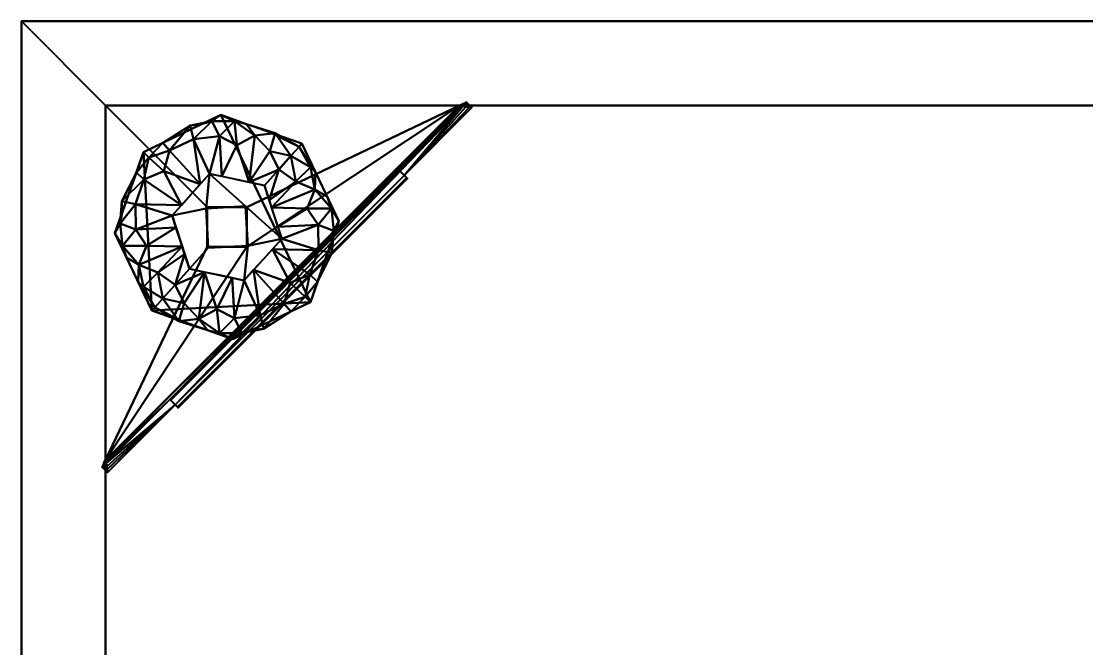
# Model space of a CAD drawing. Header units: millimetres. Extents: x -190 to 190, y -278 to 275.
# Drawn here: x -190 to 0, y 163.1 to 274.9 of the extents above; entities that cross this region are included whole.
import ezdxf

# ---------------------------------------------------------------- set-up
doc = ezdxf.new("R2010")
doc.units = ezdxf.units.MM
doc.layers.add('A-GENM', color=7, linetype='Continuous', lineweight=40)

msp = doc.modelspace()

# ---------------------------------------------------------------- meshes
at = {"layer": 'A-GENM', "color": 250, "true_color": 0x1d1d1d}
mesh = msp.add_polyface(dxfattribs=at)
corners = [(-190.03, 274.9, 684.72), (-190.03, -260.43, 684.72), (-175.03, -260.43, 684.72), (-175.03, 259.9, 684.72), (174.97, 259.9, 684.72), (174.97, -260.43, 684.72), (189.97, -260.43, 684.72), (189.97, 274.9, 684.72)]
mesh.append_faces([[corners[k] for k in face] for face in [(3, 0, 1, 2)]], dxfattribs={"vtx0": -1, "color": 250})
mesh.append_faces([[corners[k] for k in face] for face in [(0, 3, 4, 7)]], dxfattribs={"vtx0": -1, "vtx2": -1, "color": 250})
mesh.append_faces([[corners[k] for k in face] for face in [(6, 7, 4, 5)]], dxfattribs={"vtx1": -1, "color": 250})
mesh = msp.add_polyface(dxfattribs=at)
corners = [(-190.03, 274.9, 20), (189.97, 274.9, 20), (189.97, -260.43, 20), (174.97, -260.43, 20), (174.97, 259.9, 20), (-175.03, 259.9, 20), (-175.03, -260.43, 20), (-190.03, -260.43, 20)]
mesh.append_faces([[corners[k] for k in face] for face in [(4, 5, 0, 1)]], dxfattribs={"vtx1": -1, "vtx3": -1, "color": 250})
mesh.append_faces([[corners[k] for k in face] for face in [(2, 3, 4, 1)]], dxfattribs={"vtx2": -1, "color": 250})
mesh.append_faces([[corners[k] for k in face] for face in [(5, 6, 7, 0)]], dxfattribs={"vtx3": -1, "color": 250})
mesh = msp.add_polyface(dxfattribs=at)
corners = [(-190.03, -260.43, 684.72), (-190.03, 274.9, 684.72), (-190.03, 274.9, 20), (-190.03, -260.43, 20)]
mesh.append_faces([[corners[k] for k in face] for face in [(3, 0, 1, 2)]], dxfattribs={"color": 250})
mesh = msp.add_polyface(dxfattribs=at)
corners = [(-190.03, 274.9, 684.72), (189.97, 274.9, 684.72), (189.97, 274.9, 20), (-190.03, 274.9, 20)]
mesh.append_faces([[corners[k] for k in face] for face in [(0, 1, 2, 3)]], dxfattribs={"color": 250})
at = {"layer": 'A-GENM', "color": 252, "true_color": 0x979697}
mesh = msp.add_polyface(dxfattribs=at)
corners = [(189.97, 274.9, 699.72), (-190.03, 274.9, 699.72), (-190.03, -275.43, 699.72), (189.97, -275.43, 699.72)]
mesh.append_faces([[corners[k] for k in face] for face in [(3, 0, 1, 2)]], dxfattribs={"color": 252})
mesh = msp.add_polyface(dxfattribs=at)
corners = [(189.97, 274.9, 684.72), (189.97, -275.43, 684.72), (-190.03, -275.43, 684.72), (-190.03, 274.9, 684.72)]
mesh.append_faces([[corners[k] for k in face] for face in [(2, 3, 0, 1)]], dxfattribs={"color": 252})
mesh = msp.add_polyface(dxfattribs=at)
corners = [(-190.03, 274.9, 699.72), (189.97, 274.9, 699.72), (189.97, 274.9, 684.72), (-190.03, 274.9, 684.72)]
mesh.append_faces([[corners[k] for k in face] for face in [(3, 0, 1, 2)]], dxfattribs={"color": 252})
mesh = msp.add_polyface(dxfattribs=at)
corners = [(-190.03, -275.43, 699.72), (-190.03, 274.9, 699.72), (-190.03, 274.9, 684.72), (-190.03, -275.43, 684.72)]
mesh.append_faces([[corners[k] for k in face] for face in [(0, 1, 2, 3)]], dxfattribs={"color": 252})
at = {"layer": 'A-GENM', "color": 250, "true_color": 0x1d1d1d}
mesh = msp.add_polyface(dxfattribs=at)
corners = [(-175.03, 196.78, 20.5), (-175.17, 196.44, 20.51), (-175.3, 196.11, 20.56), (-175.45, 195.78, 20.62), (-175.6, 195.47, 20.72), (-163.53, 207.54, 20.72), (-163.42, 207.43, 20.95), (-163.38, 207.39, 21.24), (-122.52, 248.25, 21.24), (-122.56, 248.28, 20.95), (-122.68, 248.4, 20.72), (-110.61, 260.47, 20.72), (-110.92, 260.31, 20.62), (-111.24, 260.17, 20.56), (-111.58, 260.03, 20.51), (-111.91, 259.9, 20.5)]
mesh.append_faces([[corners[k] for k in face] for face in [(9, 6, 7, 8), (0, 14, 15)]], dxfattribs={"vtx0": -1, "color": 250})
mesh.append_faces([[corners[k] for k in face] for face in [(13, 10, 12), (3, 5, 2)]], dxfattribs={"vtx0": -1, "vtx1": -1, "color": 250})
mesh.append_faces([[corners[k] for k in face] for face in [(14, 5, 10), (1, 5, 14)]], dxfattribs={"vtx0": -1, "vtx1": -1, "vtx2": -1, "color": 250})
mesh.append_faces([[corners[k] for k in face] for face in [(10, 5, 6, 9), (14, 0, 1)]], dxfattribs={"vtx0": -1, "vtx2": -1, "color": 250})
mesh.append_faces([[corners[k] for k in face] for face in [(1, 2, 5), (13, 14, 10)]], dxfattribs={"vtx1": -1, "vtx2": -1, "color": 250})
mesh.append_faces([[corners[k] for k in face] for face in [(3, 4, 5), (10, 11, 12)]], dxfattribs={"vtx2": -1, "color": 250})
mesh = msp.add_polyface(dxfattribs=at)
corners = [(-122.68, 248.4, 20.72), (-121.73, 247.45, 19.37), (-109.66, 259.52, 19.37), (-110.61, 260.47, 20.72)]
mesh.append_faces([[corners[k] for k in face] for face in [(0, 1, 2, 3)]], dxfattribs={"color": 250})
mesh = msp.add_polyface(dxfattribs=at)
corners = [(-110.61, 260.47, 20.72), (-109.66, 259.52, 19.37), (-110.17, 259.57, 19.04), (-110.73, 259.65, 18.8), (-111.31, 259.77, 18.65), (-111.91, 259.9, 18.6), (-111.91, 259.9, 19.08), (-111.91, 259.9, 19.55), (-111.91, 259.9, 20.5), (-111.58, 260.03, 20.51), (-111.24, 260.17, 20.56), (-110.92, 260.31, 20.62), (-109.97, 259.83, 19.81), (-110.29, 260.15, 20.26), (-111.29, 259.98, 19.98), (-110.6, 259.76, 19.33), (-110.45, 260.31, 20.49), (-110.81, 260.1, 20.2), (-110.6, 259.93, 19.81), (-111.22, 259.88, 19.48), (-111.24, 259.81, 19.08), (-111.91, 259.9, 20.03), (-110.13, 259.99, 20.04)]
mesh.append_faces([[corners[k] for k in face] for face in [(13, 17, 16)]], dxfattribs={"vtx0": -1, "vtx1": -1, "color": 250})
mesh.append_faces([[corners[k] for k in face] for face in [(18, 15, 19), (14, 17, 18), (2, 15, 12), (13, 18, 17), (19, 15, 20), (17, 14, 10), (9, 14, 21), (19, 14, 18), (6, 19, 20), (12, 15, 18), (16, 17, 11), (14, 19, 7), (3, 20, 15), (4, 6, 20)]], dxfattribs={"vtx0": -1, "vtx1": -1, "vtx2": -1, "color": 250})
mesh.append_faces([[corners[k] for k in face] for face in [(14, 9, 10), (20, 3, 4), (14, 7, 21)]], dxfattribs={"vtx0": -1, "vtx2": -1, "color": 250})
mesh.append_faces([[corners[k] for k in face] for face in [(18, 13, 22, 12)]], dxfattribs={"vtx0": -1, "vtx3": -1, "color": 250})
mesh.append_faces([[corners[k] for k in face] for face in [(1, 2, 12)]], dxfattribs={"vtx1": -1, "color": 250})
mesh.append_faces([[corners[k] for k in face] for face in [(2, 3, 15), (6, 7, 19), (10, 11, 17)]], dxfattribs={"vtx1": -1, "vtx2": -1, "color": 250})
mesh.append_faces([[corners[k] for k in face] for face in [(21, 8, 9), (4, 5, 6), (11, 0, 16)]], dxfattribs={"vtx2": -1, "color": 250})
mesh = msp.add_polyface(dxfattribs=at)
corners = [(-175.03, 259.9, 684.72), (-175.03, -260.43, 684.72), (-175.03, -260.43, 20), (-175.03, 259.9, 20)]
mesh.append_faces([[corners[k] for k in face] for face in [(3, 0, 1, 2)]], dxfattribs={"color": 250})
mesh = msp.add_polyface(dxfattribs=at)
corners = [(174.97, 259.9, 684.72), (-175.03, 259.9, 684.72), (-175.03, 259.9, 20), (174.97, 259.9, 20)]
mesh.append_faces([[corners[k] for k in face] for face in [(0, 1, 2, 3)]], dxfattribs={"color": 250})
mesh = msp.add_polyface(dxfattribs=at)
corners = [(-175.03, 259.9, 20.5), (-175.03, 196.78, 20.5), (-111.91, 259.9, 20.5), (-149.83, 234.7, 20.5), (-156.9, 234.7, 20.5), (-156.9, 241.77, 20.5), (-149.83, 241.77, 20.5)]
mesh.append_faces([[corners[k] for k in face] for face in [(4, 1, 3)]], dxfattribs={"vtx0": -1, "vtx1": -1, "color": 250})
mesh.append_faces([[corners[k] for k in face] for face in [(3, 1, 2), (6, 2, 0, 5)]], dxfattribs={"vtx0": -1, "vtx2": -1, "color": 250})
mesh.append_faces([[corners[k] for k in face] for face in [(6, 3, 2)]], dxfattribs={"vtx1": -1, "vtx2": -1, "color": 250})
mesh.append_faces([[corners[k] for k in face] for face in [(4, 5, 0, 1)]], dxfattribs={"vtx1": -1, "vtx3": -1, "color": 250})
mesh = msp.add_polyface(dxfattribs=at)
corners = [(-175.03, 259.9, 20.5), (-111.91, 259.9, 20.5), (-111.91, 259.9, 19.55), (-111.91, 259.9, 19.08), (-111.91, 259.9, 18.6), (-175.03, 259.9, 18.6)]
mesh.append_faces([[corners[k] for k in face] for face in [(5, 3, 4)]], dxfattribs={"vtx0": -1, "color": 250})
mesh.append_faces([[corners[k] for k in face] for face in [(1, 2, 0)]], dxfattribs={"vtx1": -1, "color": 250})
mesh.append_faces([[corners[k] for k in face] for face in [(5, 0, 2, 3)]], dxfattribs={"vtx1": -1, "vtx3": -1, "color": 250})
mesh = msp.add_polyface(dxfattribs=at)
corners = [(-111.91, 259.9, 18.6), (-175.03, 196.78, 18.6), (-175.03, 259.9, 18.6), (-156.9, 241.77, 18.6), (-156.9, 234.7, 18.6), (-149.83, 234.7, 18.6), (-149.83, 241.77, 18.6)]
mesh.append_faces([[corners[k] for k in face] for face in [(5, 1, 4)]], dxfattribs={"vtx0": -1, "vtx1": -1, "color": 250})
mesh.append_faces([[corners[k] for k in face] for face in [(0, 5, 6), (2, 3, 4, 1)]], dxfattribs={"vtx0": -1, "vtx2": -1, "color": 250})
mesh.append_faces([[corners[k] for k in face] for face in [(0, 1, 5)]], dxfattribs={"vtx1": -1, "vtx2": -1, "color": 250})
mesh.append_faces([[corners[k] for k in face] for face in [(2, 0, 6, 3)]], dxfattribs={"vtx1": -1, "vtx3": -1, "color": 250})
mesh = msp.add_polyface(dxfattribs=at)
corners = [(-175.03, 259.9, 18.6), (-175.03, 196.78, 18.6), (-175.03, 196.78, 19.55), (-175.03, 196.78, 20.03), (-175.03, 196.78, 20.5), (-175.03, 259.9, 20.5)]
mesh.append_faces([[corners[k] for k in face] for face in [(2, 5, 0, 1)]], dxfattribs={"vtx0": -1, "color": 250})
mesh.append_faces([[corners[k] for k in face] for face in [(3, 4, 5, 2)]], dxfattribs={"vtx2": -1, "color": 250})
mesh = msp.add_polyface(dxfattribs=at)
corners = [(-174.65, 194.52, 19.37), (-174.7, 195.04, 19.04), (-174.79, 195.59, 18.8), (-174.91, 196.18, 18.65), (-175.03, 196.78, 18.6), (-111.91, 259.9, 18.6), (-111.31, 259.77, 18.65), (-110.73, 259.65, 18.8), (-110.17, 259.57, 19.04), (-109.66, 259.52, 19.37), (-121.73, 247.45, 19.37), (-121.32, 247.04, 20.23), (-121.18, 246.9, 21.24), (-162.04, 206.05, 21.24), (-162.18, 206.19, 20.23), (-162.58, 206.59, 19.37)]
mesh.append_faces([[corners[k] for k in face] for face in [(8, 10, 7), (2, 15, 1)]], dxfattribs={"vtx0": -1, "vtx1": -1, "color": 250})
mesh.append_faces([[corners[k] for k in face] for face in [(6, 10, 15), (6, 15, 3)]], dxfattribs={"vtx0": -1, "vtx1": -1, "vtx2": -1, "color": 250})
mesh.append_faces([[corners[k] for k in face] for face in [(15, 2, 3), (10, 6, 7)]], dxfattribs={"vtx0": -1, "vtx2": -1, "color": 250})
mesh.append_faces([[corners[k] for k in face] for face in [(13, 14, 11, 12), (5, 6, 4)]], dxfattribs={"vtx1": -1, "color": 250})
mesh.append_faces([[corners[k] for k in face] for face in [(3, 4, 6)]], dxfattribs={"vtx1": -1, "vtx2": -1, "color": 250})
mesh.append_faces([[corners[k] for k in face] for face in [(14, 15, 10, 11)]], dxfattribs={"vtx1": -1, "vtx3": -1, "color": 250})
mesh.append_faces([[corners[k] for k in face] for face in [(8, 9, 10), (15, 0, 1)]], dxfattribs={"vtx2": -1, "color": 250})
at = {"layer": 'A-GENM', "color": 250, "true_color": 0x191919}
mesh = msp.add_polyface(dxfattribs=at)
corners = [(-140, 253.11), (-133.4, 239.31), (-138.49, 224.87), (-152.3, 218.26), (-166.73, 223.35), (-173.34, 237.16), (-168.25, 251.6), (-154.44, 258.21)]
mesh.append_faces([[corners[k] for k in face] for face in [(4, 2, 3)]], dxfattribs={"vtx0": -1, "color": 250})
mesh.append_faces([[corners[k] for k in face] for face in [(1, 2, 7, 0), (5, 6, 4)]], dxfattribs={"vtx1": -1, "color": 250})
mesh.append_faces([[corners[k] for k in face] for face in [(6, 7, 2, 4)]], dxfattribs={"vtx1": -1, "vtx2": -1, "vtx3": -1, "color": 250})
mesh = msp.add_polyface(dxfattribs=at)
corners = [(-146.69, 245.67, 10), (-144.13, 248.52, 9.24), (-141.96, 250.93, 7.07), (-140.51, 252.55, 3.83), (-140, 253.11), (-154.44, 258.21), (-168.25, 251.6), (-173.34, 237.16), (-166.73, 223.35), (-166.22, 223.92, 3.83), (-164.78, 225.53, 7.07), (-162.61, 227.95, 9.24), (-160.05, 230.79, 10), (-163.15, 240.3, 10), (-156.47, 247.74, 10), (-152.11, 246.82, 10), (-161.77, 236.07, 10), (-145.34, 255), (-169.18, 228.46), (-149.4, 246.25, 10), (-160.91, 233.43, 10), (-148.38, 254.56, 7.07), (-145.72, 251.78, 8.31), (-169.07, 231.53, 7.07), (-168.26, 227.57, 5.56), (-154.7, 254.46, 7.78), (-161.34, 254.9), (-159.81, 244.02, 10), (-163.6, 251.9, 7.07), (-168.19, 246.71, 7.07), (-169.64, 237.83, 7.78), (-170.79, 244.38), (-144.77, 254.97, 4.72), (-165.67, 230.14, 8.81), (-149.89, 256.6), (-152.04, 257.11, 4.51), (-156.05, 257.12, 4.21), (-159.31, 253.92, 7.35), (-157.89, 256.55), (-159.94, 256.35, 3.75), (-171.26, 232.81), (-172, 234.9, 4.51), (-172.43, 238.88, 4.21), (-169.68, 242.34, 7.32), (-172.07, 240.77), (-172.1, 242.83, 3.72), (-154.29, 247.28, 10), (-151.6, 252.83, 8.83), (-164.8, 253.25), (-158.14, 245.88, 10), (-164.63, 248.19, 8.64), (-167.31, 250.65, 4.99), (-169.52, 247.99), (-161.48, 242.16, 10), (-167.69, 234.91, 8.83), (-161.34, 234.75, 10), (-162.46, 238.18, 10)]
mesh.append_faces([[corners[k] for k in face] for face in [(9, 18, 8)]], dxfattribs={"vtx0": -1, "color": 250})
mesh.append_faces([[corners[k] for k in face] for face in [(53, 43, 13)]], dxfattribs={"vtx0": -1, "vtx1": -1, "color": 250})
mesh.append_faces([[corners[k] for k in face] for face in [(43, 30, 13), (21, 47, 19), (37, 25, 36), (42, 45, 44), (33, 11, 20), (19, 22, 21), (33, 23, 24), (19, 1, 22), (55, 23, 33), (3, 17, 32), (18, 24, 23), (22, 32, 21), (18, 9, 24), (41, 30, 42), (35, 36, 25), (39, 48, 28), (35, 47, 21), (7, 41, 42), (29, 53, 50), (40, 23, 41), (29, 51, 52), (32, 22, 2), (35, 5, 36), (33, 24, 10), (55, 54, 23), (32, 34, 21), (47, 35, 25), (21, 34, 35), (39, 28, 37), (38, 39, 36), (28, 49, 37), (36, 39, 37), (54, 41, 23), (43, 42, 30), (45, 42, 43), (54, 56, 30), (29, 45, 43), (14, 25, 37), (46, 47, 25), (29, 50, 51), (50, 49, 28), (51, 50, 28), (43, 53, 29), (48, 51, 28), (45, 29, 52), (41, 54, 30)]], dxfattribs={"vtx0": -1, "vtx1": -1, "vtx2": -1, "color": 250})
mesh.append_faces([[corners[k] for k in face] for face in [(22, 1, 2), (25, 14, 46), (32, 2, 3), (24, 9, 10), (33, 10, 11), (51, 48, 6), (35, 34, 5), (37, 49, 14), (36, 5, 38), (41, 7, 40), (51, 6, 52)]], dxfattribs={"vtx0": -1, "vtx2": -1, "color": 250})
mesh.append_faces([[corners[k] for k in face] for face in [(39, 38, 26, 48), (54, 55, 16, 56)]], dxfattribs={"vtx0": -1, "vtx3": -1, "color": 250})
mesh.append_faces([[corners[k] for k in face] for face in [(15, 19, 47, 46), (17, 34, 32), (20, 55, 33), (27, 49, 50, 53), (40, 18, 23), (31, 44, 45, 52), (44, 7, 42), (56, 13, 30)]], dxfattribs={"vtx1": -1, "vtx2": -1, "color": 250})
mesh.append_faces([[corners[k] for k in face] for face in [(19, 0, 1), (3, 4, 17), (11, 12, 20)]], dxfattribs={"vtx2": -1, "color": 250})
mesh = msp.add_polyface(dxfattribs=at)
corners = [(-166.73, 223.35), (-152.3, 218.26), (-138.49, 224.87), (-133.4, 239.31), (-140, 253.11), (-140.51, 252.55, 3.83), (-141.96, 250.93, 7.07), (-144.13, 248.52, 9.24), (-146.69, 245.67, 10), (-143.59, 236.17, 10), (-150.27, 228.73, 10), (-160.05, 230.79, 10), (-162.61, 227.95, 9.24), (-164.78, 225.53, 7.07), (-166.22, 223.92, 3.83), (-154.63, 229.65, 10), (-144.97, 240.4, 10), (-161.4, 221.47), (-137.56, 248.01), (-157.34, 230.22, 10), (-145.83, 243.04, 10), (-158.35, 221.91, 7.07), (-161.02, 224.69, 8.31), (-137.67, 244.94, 7.07), (-138.48, 248.89, 5.56), (-152.03, 222.01, 7.78), (-145.39, 221.57), (-146.93, 232.45, 10), (-143.14, 224.57, 7.07), (-138.55, 229.76, 7.07), (-137.09, 238.64, 7.78), (-135.94, 232.09), (-161.97, 221.5, 4.72), (-141.07, 246.33, 8.81), (-156.85, 219.87), (-154.7, 219.36, 4.51), (-150.69, 219.35, 4.21), (-147.43, 222.54, 7.35), (-148.85, 219.91), (-146.8, 220.12, 3.75), (-135.48, 243.66), (-134.74, 241.57, 4.51), (-134.31, 237.59, 4.21), (-137.06, 234.13, 7.32), (-134.67, 235.7), (-134.64, 233.63, 3.72), (-152.45, 229.19, 10), (-155.14, 223.64, 8.83), (-141.94, 223.22), (-148.6, 230.59, 10), (-142.11, 228.28, 8.64), (-139.43, 225.81, 4.99), (-137.22, 228.48), (-145.26, 234.31, 10), (-139.05, 241.55, 8.83), (-145.4, 241.72, 10), (-144.28, 238.28, 10)]
mesh.append_faces([[corners[k] for k in face] for face in [(5, 18, 4)]], dxfattribs={"vtx0": -1, "color": 250})
mesh.append_faces([[corners[k] for k in face] for face in [(14, 32, 13), (53, 43, 9)]], dxfattribs={"vtx0": -1, "vtx1": -1, "color": 250})
mesh.append_faces([[corners[k] for k in face] for face in [(33, 7, 20), (21, 47, 19), (37, 10, 25), (37, 25, 36), (42, 45, 44), (19, 12, 22), (33, 23, 24), (43, 30, 9), (55, 23, 33), (14, 17, 32), (18, 24, 23), (22, 32, 21), (21, 19, 22), (18, 5, 24), (41, 30, 42), (35, 36, 25), (28, 51, 50), (3, 41, 42), (29, 53, 50), (40, 23, 41), (29, 51, 52), (32, 22, 13), (35, 1, 36), (33, 24, 6), (55, 54, 23), (32, 34, 21), (47, 35, 25), (21, 34, 35), (39, 28, 37), (38, 39, 36), (28, 49, 37), (36, 39, 37), (54, 41, 23), (43, 42, 30), (45, 42, 43), (54, 56, 30), (29, 45, 43), (35, 47, 21), (46, 47, 25), (39, 48, 28), (50, 49, 28), (28, 48, 51), (43, 53, 29), (29, 50, 51), (45, 29, 52), (41, 54, 30)]], dxfattribs={"vtx0": -1, "vtx1": -1, "vtx2": -1, "color": 250})
mesh.append_faces([[corners[k] for k in face] for face in [(24, 5, 6), (22, 12, 13), (33, 6, 7), (25, 10, 46), (35, 34, 1), (51, 48, 2), (36, 1, 38), (41, 3, 40), (51, 2, 52)]], dxfattribs={"vtx0": -1, "vtx2": -1, "color": 250})
mesh.append_faces([[corners[k] for k in face] for face in [(39, 38, 26, 48), (54, 55, 16, 56)]], dxfattribs={"vtx0": -1, "vtx3": -1, "color": 250})
mesh.append_faces([[corners[k] for k in face] for face in [(15, 19, 47, 46), (17, 34, 32), (20, 55, 33), (27, 49, 50, 53), (49, 10, 37), (40, 18, 23), (31, 44, 45, 52), (44, 3, 42), (56, 9, 30)]], dxfattribs={"vtx1": -1, "vtx2": -1, "color": 250})
mesh.append_faces([[corners[k] for k in face] for face in [(19, 11, 12), (7, 8, 20), (14, 0, 17)]], dxfattribs={"vtx2": -1, "color": 250})
at = {"layer": 'A-GENM', "color": 250, "true_color": 0x1d1d1d}
mesh = msp.add_polyface(dxfattribs=at)
corners = [(-122.52, 248.25, 21.24), (-163.38, 207.39, 21.24), (-163.38, 207.39, 29.91), (-122.52, 248.25, 29.91)]
mesh.append_faces([[corners[k] for k in face] for face in [(2, 3, 0, 1)]], dxfattribs={"color": 250})
mesh = msp.add_polyface(dxfattribs=at)
corners = [(-162.04, 206.05, 29.91), (-121.18, 246.9, 29.91), (-122.52, 248.25, 29.91), (-163.38, 207.39, 29.91)]
mesh.append_faces([[corners[k] for k in face] for face in [(1, 2, 3, 0)]], dxfattribs={"color": 250})
at = {"layer": 'A-GENM', "color": 250, "true_color": 0x191919}
mesh = msp.add_polyface(dxfattribs=at)
corners = [(-160.05, 230.79, 10), (-150.27, 228.73, 10), (-143.59, 236.17, 10), (-146.69, 245.67, 10), (-156.47, 247.74, 10), (-163.15, 240.3, 10), (-156.71, 234.51, 10), (-157.09, 241.57, 10), (-150.03, 241.95, 10), (-149.65, 234.89, 10)]
mesh.append_faces([[corners[k] for k in face] for face in [(9, 2, 8)]], dxfattribs={"vtx0": -1, "vtx1": -1, "color": 250})
mesh.append_faces([[corners[k] for k in face] for face in [(4, 7, 8), (7, 4, 5), (1, 9, 6, 0), (9, 1, 2)]], dxfattribs={"vtx0": -1, "vtx2": -1, "color": 250})
mesh.append_faces([[corners[k] for k in face] for face in [(8, 2, 3, 4)]], dxfattribs={"vtx0": -1, "vtx3": -1, "color": 250})
mesh.append_faces([[corners[k] for k in face] for face in [(5, 0, 6, 7)]], dxfattribs={"vtx1": -1, "vtx3": -1, "color": 250})
at = {"layer": 'A-GENM', "color": 250, "true_color": 0x1d1d1d}
mesh = msp.add_polyface(dxfattribs=at)
corners = [(-122.52, 248.25, 21.24), (-121.18, 246.9, 21.24), (-121.32, 247.04, 20.23), (-121.73, 247.45, 19.37), (-122.68, 248.4, 20.72), (-122.56, 248.28, 20.95)]
mesh.append_faces([[corners[k] for k in face] for face in [(2, 5, 0, 1)]], dxfattribs={"vtx0": -1, "color": 250})
mesh.append_faces([[corners[k] for k in face] for face in [(4, 5, 2, 3)]], dxfattribs={"vtx1": -1, "color": 250})
mesh = msp.add_polyface(dxfattribs=at)
corners = [(-121.18, 246.9, 21.24), (-122.52, 248.25, 21.24), (-122.52, 248.25, 29.91), (-121.18, 246.9, 29.91)]
mesh.append_faces([[corners[k] for k in face] for face in [(0, 1, 2, 3)]], dxfattribs={"color": 250})
mesh = msp.add_polyface(dxfattribs=at)
corners = [(-162.04, 206.05, 29.91), (-162.04, 206.05, 21.24), (-121.18, 246.9, 21.24), (-121.18, 246.9, 29.91)]
mesh.append_faces([[corners[k] for k in face] for face in [(2, 3, 0, 1)]], dxfattribs={"color": 250})
at = {"layer": 'A-GENM', "color": 250, "true_color": 0x191919}
mesh = msp.add_polyface(dxfattribs=at)
corners = [(-156.71, 234.51, 10), (-156.71, 234.51, 16.25), (-156.71, 234.51, 22.5), (-156.71, 234.51, 28.75), (-156.71, 234.51, 35), (-157.09, 241.57, 35), (-150.03, 241.95, 35), (-150.03, 241.95, 28.75), (-150.03, 241.95, 22.5), (-150.03, 241.95, 16.25), (-150.03, 241.95, 10), (-157.09, 241.57, 10)]
mesh.append_faces([[corners[k] for k in face] for face in [(7, 5, 6)]], dxfattribs={"vtx0": -1, "color": 250})
mesh.append_faces([[corners[k] for k in face] for face in [(11, 2, 5), (8, 11, 5, 7)]], dxfattribs={"vtx0": -1, "vtx1": -1, "vtx2": -1, "color": 250})
mesh.append_faces([[corners[k] for k in face] for face in [(1, 2, 11, 0)]], dxfattribs={"vtx1": -1, "color": 250})
mesh.append_faces([[corners[k] for k in face] for face in [(3, 4, 5, 2), (9, 10, 11, 8)]], dxfattribs={"vtx2": -1, "color": 250})
mesh = msp.add_polyface(dxfattribs=at)
corners = [(-150.03, 241.95, 35), (-157.09, 241.57, 35), (-156.71, 234.51, 35), (-149.65, 234.89, 35)]
mesh.append_faces([[corners[k] for k in face] for face in [(0, 1, 2, 3)]], dxfattribs={"color": 250})
at = {"layer": 'A-GENM', "color": 250, "true_color": 0x1d1d1d}
mesh = msp.add_polyface(dxfattribs=at)
corners = [(-156.9, 241.77, 20.5), (-156.9, 234.7, 20.5), (-149.83, 234.7, 20.5), (-149.83, 234.7, 20.02), (-149.83, 234.7, 19.55), (-149.83, 234.7, 19.07), (-149.83, 234.7, 18.6), (-156.9, 234.7, 18.6), (-156.9, 241.77, 18.6), (-156.9, 241.77, 19.07), (-156.9, 241.77, 19.55), (-156.9, 241.77, 20.02)]
mesh.append_faces([[corners[k] for k in face] for face in [(7, 4, 5, 6)]], dxfattribs={"vtx0": -1, "color": 250})
mesh.append_faces([[corners[k] for k in face] for face in [(1, 4, 7)]], dxfattribs={"vtx0": -1, "vtx1": -1, "vtx2": -1, "color": 250})
mesh.append_faces([[corners[k] for k in face] for face in [(1, 7, 10, 11)]], dxfattribs={"vtx0": -1, "vtx1": -1, "vtx3": -1, "color": 250})
mesh.append_faces([[corners[k] for k in face] for face in [(0, 1, 11)]], dxfattribs={"vtx1": -1, "color": 250})
mesh.append_faces([[corners[k] for k in face] for face in [(1, 2, 3, 4), (7, 8, 9, 10)]], dxfattribs={"vtx3": -1, "color": 250})
mesh = msp.add_polyface(dxfattribs=at)
corners = [(-149.83, 234.7, 18.6), (-149.83, 234.7, 19.07), (-149.83, 234.7, 19.55), (-149.83, 234.7, 20.02), (-149.83, 234.7, 20.5), (-149.83, 241.77, 20.5), (-156.9, 241.77, 20.5), (-156.9, 241.77, 20.02), (-156.9, 241.77, 19.55), (-156.9, 241.77, 19.07), (-156.9, 241.77, 18.6), (-149.83, 241.77, 18.6)]
mesh.append_faces([[corners[k] for k in face] for face in [(2, 5, 11)]], dxfattribs={"vtx0": -1, "vtx1": -1, "vtx2": -1, "color": 250})
mesh.append_faces([[corners[k] for k in face] for face in [(5, 7, 8, 11)]], dxfattribs={"vtx0": -1, "vtx2": -1, "vtx3": -1, "color": 250})
mesh.append_faces([[corners[k] for k in face] for face in [(9, 10, 11, 8), (5, 6, 7), (3, 4, 5, 2)]], dxfattribs={"vtx2": -1, "color": 250})
mesh.append_faces([[corners[k] for k in face] for face in [(11, 0, 1, 2)]], dxfattribs={"vtx3": -1, "color": 250})
at = {"layer": 'A-GENM', "color": 250, "true_color": 0x191919}
mesh = msp.add_polyface(dxfattribs=at)
corners = [(-150.03, 241.95, 35), (-149.65, 234.89, 35), (-156.71, 234.51, 35), (-156.71, 234.51, 28.75), (-156.71, 234.51, 22.5), (-156.71, 234.51, 16.25), (-156.71, 234.51, 10), (-149.65, 234.89, 10), (-150.03, 241.95, 10), (-150.03, 241.95, 16.25), (-150.03, 241.95, 22.5), (-150.03, 241.95, 28.75)]
mesh.append_faces([[corners[k] for k in face] for face in [(7, 1, 4)]], dxfattribs={"vtx0": -1, "vtx1": -1, "vtx2": -1, "color": 250})
mesh.append_faces([[corners[k] for k in face] for face in [(10, 11, 1, 7)]], dxfattribs={"vtx1": -1, "vtx2": -1, "vtx3": -1, "color": 250})
mesh.append_faces([[corners[k] for k in face] for face in [(11, 0, 1), (5, 6, 7, 4)]], dxfattribs={"vtx2": -1, "color": 250})
mesh.append_faces([[corners[k] for k in face] for face in [(7, 8, 9, 10), (1, 2, 3, 4)]], dxfattribs={"vtx3": -1, "color": 250})
at = {"layer": 'A-GENM', "color": 250, "true_color": 0x1d1d1d}
mesh = msp.add_polyface(dxfattribs=at)
corners = [(-174.65, 194.52, 19.37), (-162.58, 206.59, 19.37), (-163.53, 207.54, 20.72), (-175.6, 195.47, 20.72)]
mesh.append_faces([[corners[k] for k in face] for face in [(2, 3, 0, 1)]], dxfattribs={"color": 250})
mesh = msp.add_polyface(dxfattribs=at)
corners = [(-163.53, 207.54, 20.72), (-162.58, 206.59, 19.37), (-162.18, 206.19, 20.23), (-162.04, 206.05, 21.24), (-163.38, 207.39, 21.24), (-163.42, 207.43, 20.95)]
mesh.append_faces([[corners[k] for k in face] for face in [(0, 1, 2, 5)]], dxfattribs={"vtx2": -1, "color": 250})
mesh.append_faces([[corners[k] for k in face] for face in [(2, 3, 4, 5)]], dxfattribs={"vtx3": -1, "color": 250})
mesh = msp.add_polyface(dxfattribs=at)
corners = [(-163.38, 207.39, 21.24), (-162.04, 206.05, 21.24), (-162.04, 206.05, 29.91), (-163.38, 207.39, 29.91)]
mesh.append_faces([[corners[k] for k in face] for face in [(2, 3, 0, 1)]], dxfattribs={"color": 250})
mesh = msp.add_polyface(dxfattribs=at)
corners = [(-175.03, 196.78, 19.55), (-175.03, 196.78, 18.6), (-174.91, 196.18, 18.65), (-174.79, 195.59, 18.8), (-174.7, 195.04, 19.04), (-174.65, 194.52, 19.37), (-175.6, 195.47, 20.72), (-175.45, 195.78, 20.62), (-175.3, 196.11, 20.56), (-175.17, 196.44, 20.51), (-175.03, 196.78, 20.5), (-175.03, 196.78, 20.03), (-174.97, 194.83, 19.81), (-175.28, 195.15, 20.26), (-174.96, 196, 19.27), (-175.22, 195.79, 20.17), (-175.07, 195.49, 19.8), (-175.08, 196.23, 19.83), (-174.92, 195.37, 19.44), (-175.16, 196.24, 20.19), (-175.03, 196.78, 19.08), (-175.44, 195.31, 20.49), (-175.12, 194.99, 20.04)]
mesh.append_faces([[corners[k] for k in face] for face in [(5, 18, 4), (12, 18, 5)]], dxfattribs={"vtx0": -1, "vtx1": -1, "color": 250})
mesh.append_faces([[corners[k] for k in face] for face in [(20, 2, 14), (3, 18, 14), (16, 17, 14), (17, 19, 11), (17, 0, 14), (21, 7, 15), (16, 13, 15), (18, 16, 14), (16, 18, 12), (19, 17, 15), (16, 15, 17), (8, 19, 15), (11, 19, 9)]], dxfattribs={"vtx0": -1, "vtx1": -1, "vtx2": -1, "color": 250})
mesh.append_faces([[corners[k] for k in face] for face in [(18, 3, 4), (17, 11, 0), (19, 8, 9), (15, 7, 8), (14, 0, 20), (15, 13, 21)]], dxfattribs={"vtx0": -1, "vtx2": -1, "color": 250})
mesh.append_faces([[corners[k] for k in face] for face in [(16, 12, 22, 13)]], dxfattribs={"vtx0": -1, "vtx3": -1, "color": 250})
mesh.append_faces([[corners[k] for k in face] for face in [(10, 11, 9), (6, 7, 21)]], dxfattribs={"vtx1": -1, "color": 250})
mesh.append_faces([[corners[k] for k in face] for face in [(2, 3, 14)]], dxfattribs={"vtx1": -1, "vtx2": -1, "color": 250})
mesh.append_faces([[corners[k] for k in face] for face in [(20, 1, 2)]], dxfattribs={"vtx2": -1, "color": 250})

doc.saveas('drawing.dxf')
